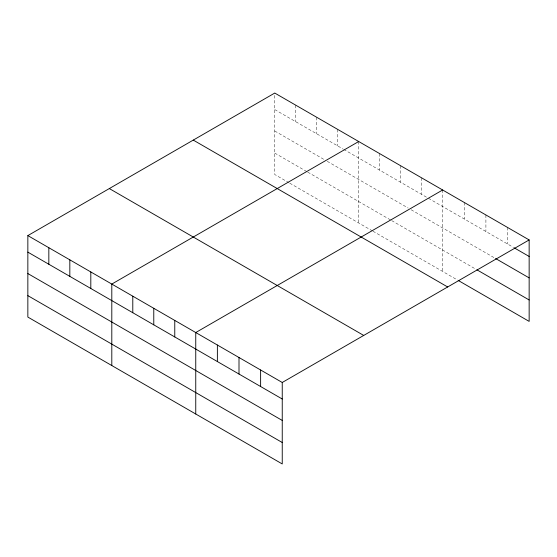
<?xml version="1.0" encoding="UTF-8"?>
<svg xmlns="http://www.w3.org/2000/svg" width="557" height="557" viewBox="0 0 557 557"><rect width="100%" height="100%" fill="white"/><g stroke="black" fill="none" stroke-linecap="round" stroke-linejoin="round"><path stroke-width="0.42" stroke-dasharray="2.79 2.09" d="M274.754 109.583L342.966 148.963M343.711 149.394L427.665 197.867M428.417 198.299L513.491 247.419M274.754 131.013L324.223 159.574M327.224 161.307L408.177 208.046M411.17 209.773L494.853 258.086M274.754 153.091L306.984 171.702M307.736 172.134L390.937 220.168M391.682 220.6L476.207 269.4M288.992 182.745L274.754 174.522L274.754 93.054M289.744 183.176L372.194 230.779M372.946 231.211L457.569 280.067M507.524 227.444L507.524 243.973M485.906 214.96L485.906 231.489M464.28 202.476L464.28 219.005M442.655 189.993L442.655 271.461M421.67 177.878L421.67 194.407M400.678 165.756L400.678 182.285M379.693 153.641L379.693 170.17M358.701 141.527L358.701 222.988M337.716 129.405L337.716 145.934M316.731 117.29L316.731 133.819M295.739 105.176L295.739 121.705"/><path stroke-width="0.84" d="M282.246 420.438L282.246 382.478L27.85 235.604L27.85 317.072L282.246 463.946L282.246 420.438L27.85 273.564M458.314 280.498L529.15 321.396L529.15 239.928L274.754 93.054L27.85 235.604M358.701 141.527L111.804 284.07L111.804 365.538M442.655 189.993L195.751 332.543L195.751 414.004M282.246 382.478L529.15 239.928M514.236 247.851L529.15 256.457M495.598 258.518L529.15 277.887M476.952 269.832L529.15 299.965M193.272 140.099L447.675 286.973M109.325 188.565L363.728 335.439M27.85 252.133L282.246 399.007M27.85 295.642L282.246 442.516M260.62 369.994L260.62 386.523M239.002 357.51L239.002 374.039M217.376 345.027L217.376 361.556M174.766 320.421L174.766 336.95M153.774 308.306L153.774 324.835M132.789 296.192L132.789 312.721M90.812 271.955L90.812 288.484M69.827 259.841L69.827 276.369M48.835 247.719L48.835 264.248"/></g></svg>
